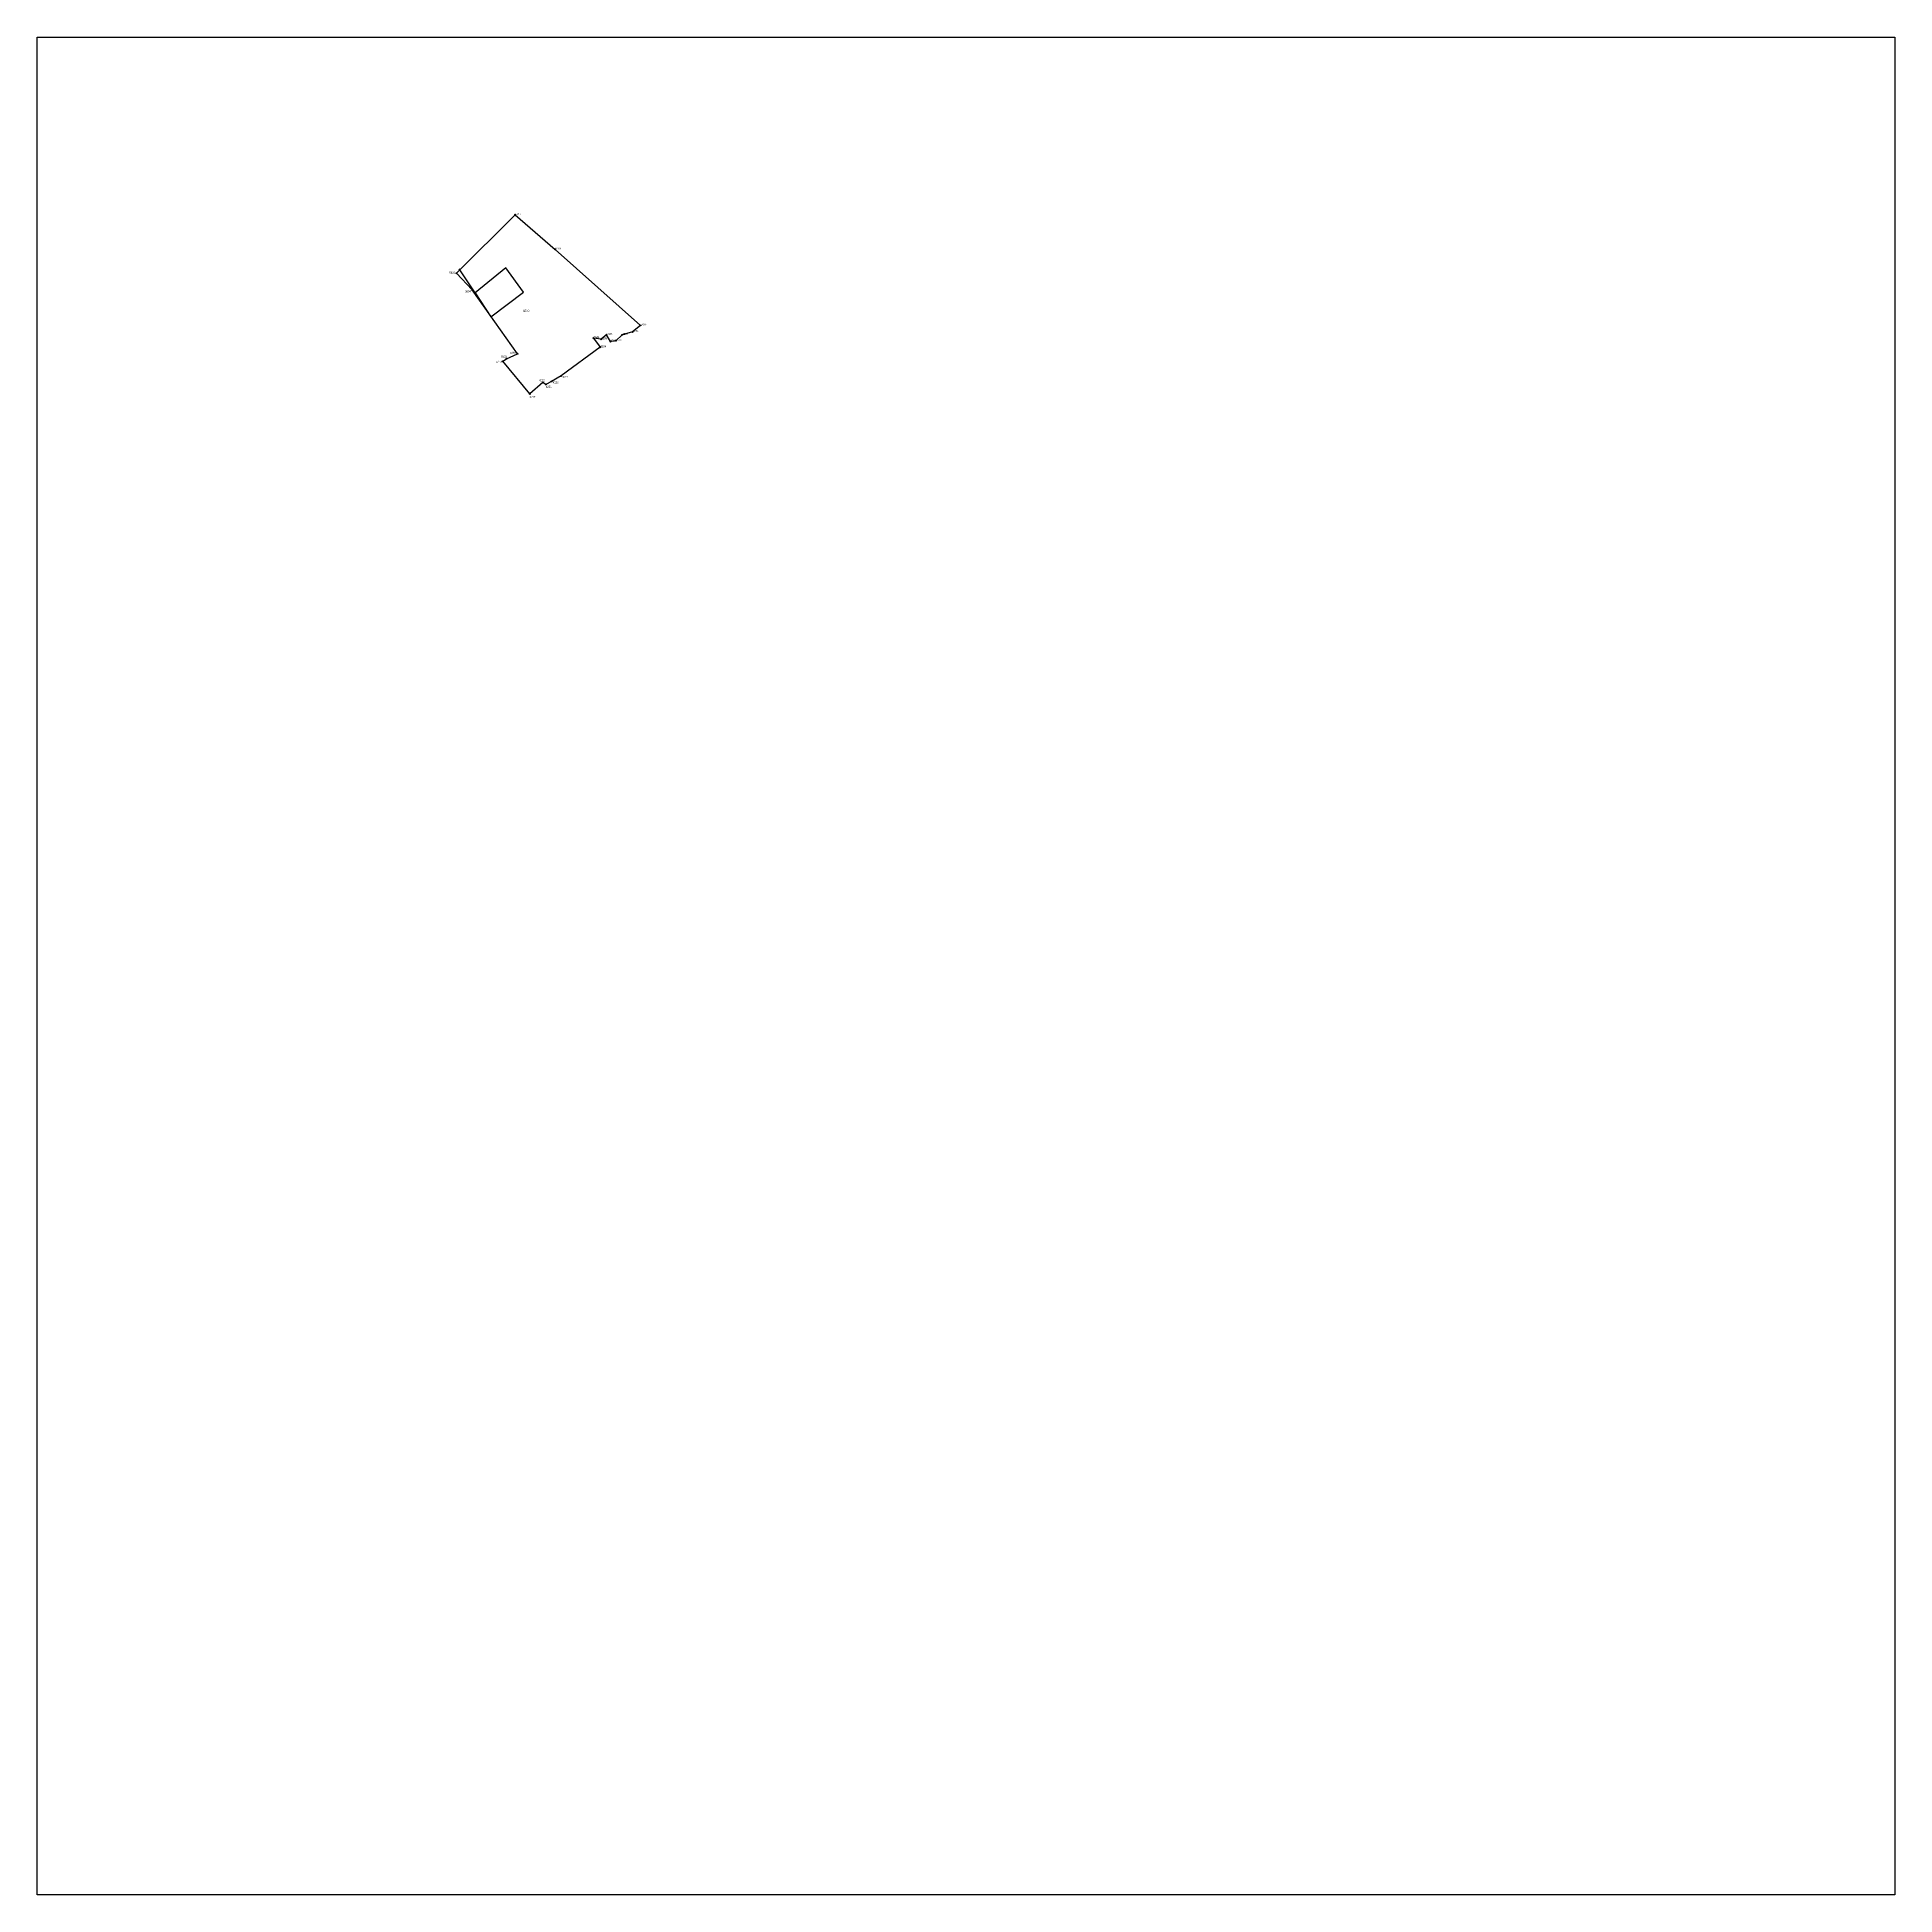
# Model space of a CAD drawing. Header units: feet. Extents: x 7512000 to 7514000, y 4694000 to 4696000.
import ezdxf

# ---------------------------------------------------------------- set-up
doc = ezdxf.new("R2010")
doc.units = ezdxf.units.FT
doc.header["$MEASUREMENT"] = 0
doc.header["$PDMODE"] = 32
doc.header["$PDSIZE"] = 1
for name, color, linetype in [('Gjendja faktike', 1, 'CONTINUOUS'), ('Nr e Pikave Gjeodezike te Parceles Baze', 7, 'CONTINUOUS'), ('Nr Parceles Baze', 7, 'CONTINUOUS'), ('Orotofoto 2018', 7, 'CONTINUOUS'), ('Parcela Baze', 7, 'CONTINUOUS'), ('Pikat', 7, 'CONTINUOUS')]:
    doc.layers.add(name, color=color, linetype=linetype)
doc.styles.get("Standard").update_dxf_attribs({"font": 'arial.ttf'})
picture_1 = doc.add_image_def('image1.ecw', size_in_pixel=(10000, 10000))

msp = doc.modelspace()

# ---------------------------------------------------------------- linework, layer by layer
at = {"layer": 'Gjendja faktike', "linetype": 'Continuous'}
msp.add_line((7512471.4, 4695724.8), (7512454.3, 4695750.6), dxfattribs=at)
msp.add_lwpolyline([(7512488.4, 4695699), (7512523.7, 4695725.4), (7512504.5, 4695751.5), (7512471.4, 4695724.8)], close=True, dxfattribs=at)
at = {"layer": 'Parcela Baze'}
msp.add_lwpolyline([(7512505.2, 4695653.8), (7512517.3, 4695659.1), (7512468.2, 4695728.1), (7512451.6, 4695745.8), (7512514.7, 4695808.8), (7512557.8, 4695771.4), (7512649.6, 4695689.6), (7512641, 4695682.7), (7512629.9, 4695679.5), (7512623, 4695673.1), (7512617.2, 4695672.3), (7512613, 4695679.6), (7512607.3, 4695674.7), (7512599, 4695676.1), (7512606.2, 4695666.1), (7512564.3, 4695635.3), (7512553.7, 4695629.4), (7512547.5, 4695626.2), (7512544.5, 4695628.1), (7512530.3, 4695615.9), (7512501.5, 4695651.1), (7512505.2, 4695653.8)], dxfattribs=at)
at = {"layer": 'Pikat'}
for p in [(7512514.7, 4695808.8), (7512514.7, 4695808.8), (7512557.8, 4695771.4), (7512557.8, 4695771.4), (7512451.6, 4695745.8), (7512451.6, 4695745.8), (7512468.2, 4695728.1), (7512613, 4695679.6), (7512641, 4695682.7), (7512649.6, 4695689.6), (7512649.6, 4695689.6), (7512599, 4695676.1), (7512606.2, 4695666.1), (7512607.3, 4695674.7), (7512617.2, 4695672.3), (7512623, 4695673.1), (7512629.9, 4695679.5), (7512501.5, 4695651.1), (7512505.2, 4695653.8), (7512517.3, 4695659.1), (7512544.5, 4695628.1), (7512547.5, 4695626.2), (7512553.7, 4695629.4), (7512564.3, 4695635.3), (7512530.3, 4695615.9)]:
    msp.add_point(p, dxfattribs=at)

# ---------------------------------------------------------------- texts
at = {"layer": 'Nr e Pikave Gjeodezike te Parceles Baze'}
for s, p in [('6417', (7512514.7, 4695808.8)), ('6418', (7512557.8, 4695771.4)), ('5833', (7512443.7, 4695745.4)), ('5834', (7512460.7, 4695725.3)), ('7648', (7512613, 4695679.6)), ('4230', (7512629.9, 4695679.5)), ('4231', (7512641, 4695682.7)), ('7635', (7512649.6, 4695689.6)), ('5835', (7512509, 4695659.2)), ('7649', (7512599, 4695676.1)), ('4224', (7512606.2, 4695666.1)), ('4226', (7512607.3, 4695674.7)), ('4228', (7512617.2, 4695672.3)), ('7650', (7512623, 4695673.1)), ('4218', (7512494, 4695649.5)), ('5832', (7512499.5, 4695655.1)), ('4220', (7512540.4, 4695629.5)), ('4221', (7512547.7, 4695622.7)), ('4222', (7512555.1, 4695627.3)), ('4223', (7512565.6, 4695633.3)), ('4219', (7512530.1, 4695611.8))]:
    msp.add_text(s, height=2, dxfattribs=at).set_placement(p)
at = {"layer": 'Nr Parceles Baze'}
msp.add_text('45-0', height=2.5, dxfattribs=at).set_placement((7512522.9, 4695704.2))

# ---------------------------------------------------------------- pictures from other files: only their frames are drawn
at = {"layer": 'Orotofoto 2018'}
image = msp.add_image(picture_1, insert=(7512000, 4694000), size_in_units=(2000, 2000), dxfattribs=dict(at, brightness=70))
image.dxf.flags = 7

doc.saveas('drawing.dxf')
